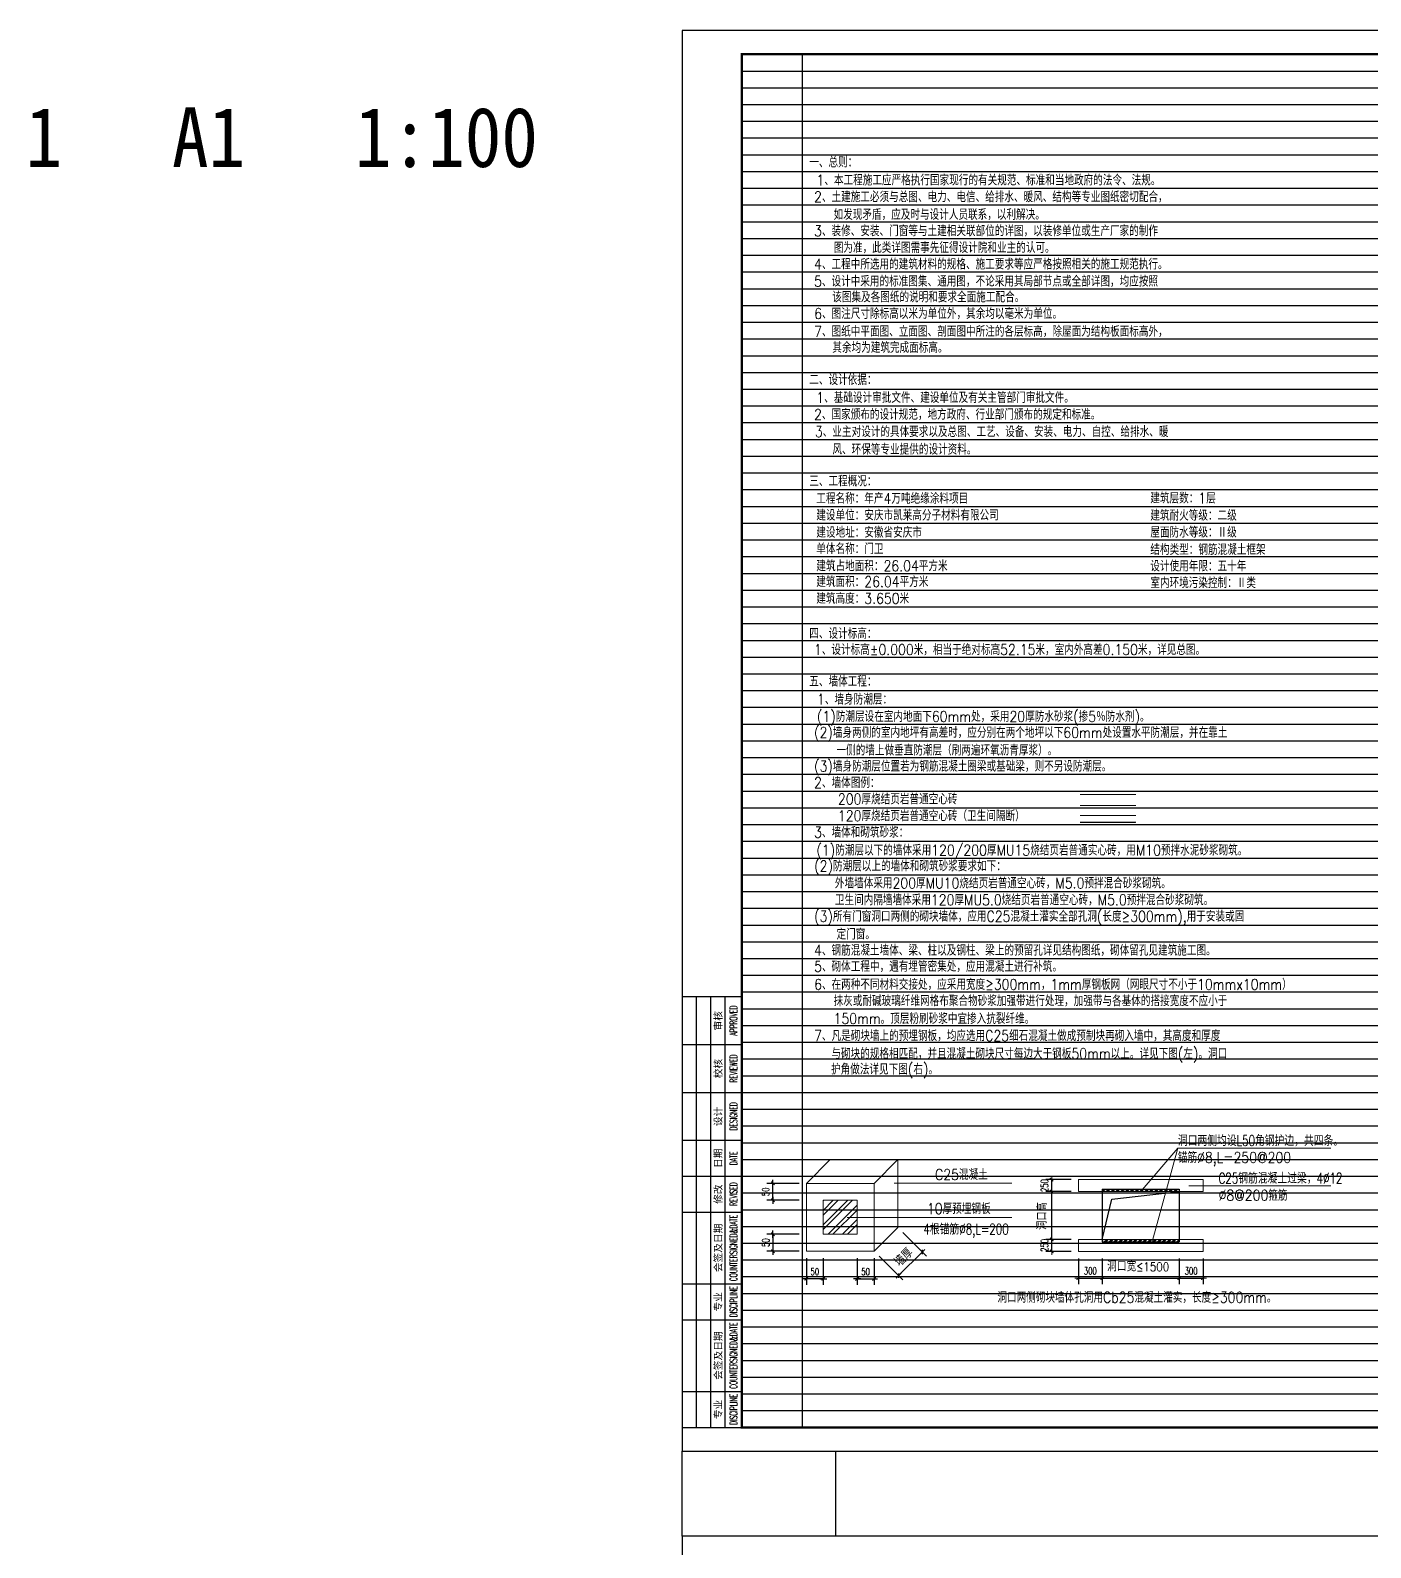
# Model space of a CAD drawing. Extents: x 5396719 to 5510122, y -514120 to -238224.
# Drawn here: x 5396826 to 5452882, y -363812 to -300384 of the extents above; entities that cross this region are included whole.
import ezdxf
from ezdxf.enums import TextEntityAlignment as Align

# ---------------------------------------------------------------- set-up
doc = ezdxf.new("R2010")
doc.units = 0
doc.header["$LTSCALE"] = 1000
doc.header["$MEASUREMENT"] = 0
doc.layers.get('0').update_dxf_attribs({"linetype": 'CONTINUOUS'})
doc.layers.get('Defpoints').update_dxf_attribs({"linetype": 'CONTINUOUS'})
doc.layers.add('_0', color=7, linetype='CONTINUOUS', lineweight=25)
doc.layers.add('ARDIM', color=3, linetype='CONTINUOUS', lineweight=13)
for name, color, linetype in [('AXIS', 3, 'CONTINUOUS'), ('LVTRY', 6, 'CONTINUOUS'), ('PUB_TITLE', 4, 'CONTINUOUS'), ('图名', 15, 'CONTINUOUS'), ('图层线', 8, 'CONTINUOUS')]:
    doc.layers.add(name, color=color, linetype=linetype)
doc.styles.add('DIM_FONT', font='SIMPLEX', dxfattribs={"width": 0.7, "bigfont": 'GBCBIG'})
doc.styles.add('ECEC_TK', font='txt_l.shx', dxfattribs={"bigfont": 'hztxt_l.shx'})
doc.styles.add('HZ1', font='txt.shx', dxfattribs={"bigfont": 'hzdx.shx'})
doc.styles.add('HZTXT', font='txt.shx', dxfattribs={"width": 0.7, "height": 500, "bigfont": 'hztxt.shx'})
doc.styles.add('宋体', font='', dxfattribs={"width": 0.7})
doc.styles.get('宋体').set_extended_font_data('SimSun')
doc.dimstyles.new('AXIS', dxfattribs={"dimtxt": 300, "dimasz": 1, "dimexe": 250, "dimexo": 300, "dimgap": 150, "dimtad": 1, "dimdec": 0, "dimzin": 0, "dimdsep": 46, "dimtxsty": 'DIM_FONT', "dimblk": '_DIMX', "dimblk1": '_DIMX', "dimblk2": '_DIMX', "dimcen": 0.09, "dimse1": 1, "dimse2": 1, "dimclrt": 7, "dimadec": 0, "dimazin": 0, "dimtfac": 1, "dimtdec": 0, "dimtix": 1, "dimtmove": 2, "dimatfit": 3, "dimldrblk": '_DIMX', "dimfxl": 0, "dimtolj": 1, "dimtzin": 0, "dimarcsym": 0})
doc.dimstyles.new('DIMN', dxfattribs={"dimtxt": 300, "dimasz": 1, "dimexe": 250, "dimexo": 300, "dimgap": 150, "dimtad": 1, "dimdec": 0, "dimzin": 0, "dimdsep": 46, "dimtxsty": 'DIM_FONT', "dimblk": '_DIMX', "dimcen": 0.09, "dimclrt": 7, "dimadec": 0, "dimazin": 0, "dimtfac": 1, "dimtdec": 0, "dimtix": 1, "dimtmove": 2, "dimatfit": 3, "dimldrblk": '_DIMX', "dimfxl": 0, "dimtolj": 1, "dimtzin": 0, "dimarcsym": 0})
pattern_1 = [(45, (5185615.46, 7905.21), (-101.02788, 101.02788), []), (45, (5185682.81, 7905.21), (-101.02788, 101.02788), [])]

# ---------------------------------------------------------------- blocks, each defined once
blk = doc.blocks.new('11111111111')
for p, q in [((765.17, -582.31), (765.17, -402.31)), ((771.17, -582.31), (771.17, -402.31)), ((777.17, -582.31), (777.17, -402.31)), ((759.17, -422.31), (784.17, -422.31)), ((759.17, -442.31), (784.17, -442.31)), ((759.17, -462.31), (784.17, -462.31)), ((759.17, -477.31), (784.17, -477.31)), ((759.17, -492.31), (784.17, -492.31)), ((759.17, -522.31), (784.17, -522.31)), ((759.17, -537.31), (784.17, -537.31)), ((759.17, -567.31), (784.17, -567.31))]:
    blk.add_line(p, q)
blk.add_lwpolyline([(759.17, -402.31), (759.17, -582.31), (784.17, -582.31), (784.17, -402.31)], close=True)
at = {"style": 'ECEC_TK'}
for s, p in [('审核', (774.17, -412.31)), ('校核', (774.17, -432.31)), ('设计', (774.17, -452.31)), ('日期', (774.17, -469.81)), ('修改', (774.17, -484.81)), ('会签及日期', (774.17, -507.31)), ('专业', (774.17, -529.81)), ('会签及日期', (774.17, -552.31)), ('专业', (774.17, -574.81))]:
    blk.add_text(s, height=3, rotation=90, dxfattribs=at).set_placement(p, align=Align.MIDDLE)
at = {"style": 'ECEC_TK', "width": 0.5}
for s, p in [('APPROVED', (780.67, -412.31)), ('REVIEWED', (780.67, -432.31)), ('DESIGNED', (780.67, -452.31)), ('DATE', (780.67, -469.81)), ('REVISED', (780.67, -484.81)), ('COUNTERSIGNED&DATE', (780.67, -507.31)), ('DISCIPLINE', (780.67, -529.81)), ('COUNTERSIGNED&DATE', (780.67, -552.31)), ('DISCIPLINE', (780.67, -574.81))]:
    blk.add_text(s, height=3, rotation=90, dxfattribs=at).set_placement(p, align=Align.MIDDLE)
blk = doc.blocks.new('_DIMX')
blk.add_line((-150, 0), (150, 0))
at = {"const_width": 50}
blk.add_lwpolyline([(-70, -70), (70, 70)], dxfattribs=at)
blk = doc.blocks.new('*D33')
at = {"layer": 'ARDIM', "color": 0, "lineweight": -2, "transparency": 16777216}
for p, q in [((5440357, -348427), (5439291, -348427)), ((5439541, -348426), (5439541, -348425)), ((5439541, -348927), (5439541, -348427)), ((5440357, -348927), (5439291, -348927)), ((5439541, -348928), (5439541, -348929))]:
    blk.add_line(p, q, dxfattribs=at)
at = {"layer": 'Defpoints', "color": 0, "transparency": 16777216}
for p in [(5439541, -348427), (5440657, -348427), (5440657, -348927)]:
    blk.add_point(p, dxfattribs=at)
at = {"layer": 'ARDIM', "color": 0, "lineweight": -2, "transparency": 16777216}
for p, rotation in [((5439541, -348427), 270), ((5439541, -348927), 90)]:
    blk.add_blockref('_DIMX', p, dxfattribs=dict(at, rotation=rotation))
at = {"layer": 'ARDIM', "color": 7, "transparency": 16777216, "insert": (5439241, -348677), "char_height": 300, "attachment_point": 5, "rotation": 90, "style": 'DIM_FONT'}
blk.add_mtext('\\A1;250', dxfattribs=at)
blk = doc.blocks.new('*D32')
at = {"layer": 'ARDIM', "color": 0, "lineweight": -2, "transparency": 16777216}
for p, q in [((5440357, -350927), (5439291, -350927)), ((5439541, -350926), (5439541, -350925)), ((5439541, -351427), (5439541, -350927)), ((5440357, -351427), (5439291, -351427)), ((5439541, -351428), (5439541, -351429))]:
    blk.add_line(p, q, dxfattribs=at)
at = {"layer": 'Defpoints', "color": 0, "transparency": 16777216}
for p in [(5439541, -350927), (5440657, -350927), (5440657, -351427)]:
    blk.add_point(p, dxfattribs=at)
at = {"layer": 'ARDIM', "color": 0, "lineweight": -2, "transparency": 16777216}
for p, rotation in [((5439541, -350927), 270), ((5439541, -351427), 90)]:
    blk.add_blockref('_DIMX', p, dxfattribs=dict(at, rotation=rotation))
at = {"layer": 'ARDIM', "color": 7, "transparency": 16777216, "insert": (5439241, -351177), "char_height": 300, "attachment_point": 5, "rotation": 90, "style": 'DIM_FONT'}
blk.add_mtext('\\A1;250', dxfattribs=at)
blk = doc.blocks.new('*D30')
at = {"layer": 'ARDIM', "color": 0, "lineweight": -2, "transparency": 16777216}
for p, q in [((5440357, -348927), (5439291, -348927)), ((5439541, -350926), (5439541, -348928)), ((5440357, -350927), (5439291, -350927))]:
    blk.add_line(p, q, dxfattribs=at)
at = {"layer": 'Defpoints', "color": 0, "transparency": 16777216}
for p in [(5439541, -348927), (5440657, -348927), (5440657, -350927)]:
    blk.add_point(p, dxfattribs=at)
at = {"layer": 'ARDIM', "color": 0, "lineweight": -2, "transparency": 16777216}
for p, rotation in [((5439541, -348927), 90), ((5439541, -350927), 270)]:
    blk.add_blockref('_DIMX', p, dxfattribs=dict(at, rotation=rotation))
blk = doc.blocks.new('*D28')
at = {"layer": 'AXIS', "color": 0, "lineweight": -2, "transparency": 16777216}
for p, q in [((5429281, -351716), (5429281, -352823)), ((5429989, -351716), (5429989, -352823)), ((5429988, -352573), (5429282, -352573))]:
    blk.add_line(p, q, dxfattribs=at)
at = {"layer": 'Defpoints', "color": 0, "transparency": 16777216}
for p in [(5429281, -351416), (5429989, -351416), (5429281, -352573)]:
    blk.add_point(p, dxfattribs=at)
at = {"layer": 'AXIS', "color": 0, "lineweight": -2, "transparency": 16777216, "rotation": 180}
blk.add_blockref('_DIMX', (5429281, -352573), dxfattribs=at)
at = {"layer": 'AXIS', "color": 0, "lineweight": -2, "transparency": 16777216}
blk.add_blockref('_DIMX', (5429989, -352573), dxfattribs=at)
at = {"layer": 'AXIS', "color": 7, "transparency": 16777216, "insert": (5429635, -352273), "char_height": 300, "attachment_point": 5, "style": 'DIM_FONT'}
blk.add_mtext('\\A1;50', dxfattribs=at)
blk = doc.blocks.new('*D27')
at = {"layer": 'AXIS', "color": 0, "lineweight": -2, "transparency": 16777216}
for p, q in [((5428981, -350708), (5427633, -350708)), ((5427883, -350709), (5427883, -351415)), ((5428981, -351416), (5427633, -351416))]:
    blk.add_line(p, q, dxfattribs=at)
at = {"layer": 'Defpoints', "color": 0, "transparency": 16777216}
for p in [(5429281, -350708), (5427883, -351416), (5429281, -351416)]:
    blk.add_point(p, dxfattribs=at)
at = {"layer": 'AXIS', "color": 0, "lineweight": -2, "transparency": 16777216}
for p, rotation in [((5427883, -350708), 90), ((5427883, -351416), 270)]:
    blk.add_blockref('_DIMX', p, dxfattribs=dict(at, rotation=rotation))
at = {"layer": 'AXIS', "color": 7, "transparency": 16777216, "insert": (5427583, -351062), "char_height": 300, "attachment_point": 5, "rotation": 90, "style": 'DIM_FONT'}
blk.add_mtext('\\A1;50', dxfattribs=at)
blk = doc.blocks.new('*D25')
at = {"layer": 'AXIS', "color": 0, "lineweight": -2, "transparency": 16777216}
for p, q in [((5433318, -350635), (5434310, -351626)), ((5432325, -351628), (5433316, -352620)), ((5433140, -352442), (5434132, -351450))]:
    blk.add_line(p, q, dxfattribs=at)
at = {"layer": 'Defpoints', "color": 0, "transparency": 16777216}
for p in [(5433106, -350423), (5432113, -351416), (5434133, -351450)]:
    blk.add_point(p, dxfattribs=at)
at = {"layer": 'AXIS', "color": 0, "lineweight": -2, "transparency": 16777216}
for p, rotation in [((5434133, -351450), 44.99999999997986), ((5433140, -352443), 224.9999999999798)]:
    blk.add_blockref('_DIMX', p, dxfattribs=dict(at, rotation=rotation))
blk = doc.blocks.new('*D24')
at = {"layer": 'ARDIM', "color": 0, "lineweight": -2, "transparency": 16777216}
for p, q in [((5441657, -351727), (5441657, -352793)), ((5444873, -351727), (5444873, -352793)), ((5441658, -352543), (5444872, -352543))]:
    blk.add_line(p, q, dxfattribs=at)
at = {"layer": 'Defpoints', "color": 0, "transparency": 16777216}
for p in [(5441657, -351427), (5444873, -351427), (5444873, -352543)]:
    blk.add_point(p, dxfattribs=at)
at = {"layer": 'ARDIM', "color": 0, "lineweight": -2, "transparency": 16777216, "rotation": 180}
blk.add_blockref('_DIMX', (5441657, -352543), dxfattribs=at)
at = {"layer": 'ARDIM', "color": 0, "lineweight": -2, "transparency": 16777216}
blk.add_blockref('_DIMX', (5444873, -352543), dxfattribs=at)

msp = doc.modelspace()

# ---------------------------------------------------------------- hatches: boundary and pattern name
at = {"layer": 'ARDIM'}
h = msp.add_hatch(dxfattribs=at)
h.set_pattern_fill('ANSI32', color=8, scale=30, style=0)
h.set_pattern_definition(pattern_1)
h.paths.add_polyline_path([(5444872.6, -348927), (5444872.6, -348827), (5441657.2, -348827), (5441657.2, -348927)])
h = msp.add_hatch(dxfattribs=at)
h.set_pattern_fill('ANSI32', color=8, scale=1132.659933, style=0)
h.set_pattern_definition([(45, (3695328.7, 192819.04), (-300.34182, 300.34182), []), (45, (3695528.9, 192819.04), (-300.34182, 300.34182), [])])
h.paths.add_polyline_path([(5431404.7, -350708.2), (5431404.7, -349292.4), (5429988.8, -349292.4), (5429988.8, -350708.2)])
h = msp.add_hatch(dxfattribs=at)
h.set_pattern_fill('ANSI32', color=8, scale=30, style=0)
h.set_pattern_definition(pattern_1)
h.paths.add_polyline_path([(5444872.6, -351027), (5441657.2, -351027), (5441657.2, -350927), (5444872.6, -350927)])

# ---------------------------------------------------------------- linework, layer by layer
at = {"layer": '_0', "color": 0}
msp.add_lwpolyline([(5424084, -359783.9), (5430496.4, -359783.9), (5430496.4, -363337.3), (5424084, -363337.3)], close=True, dxfattribs=at)
at = {"layer": 'ARDIM'}
for p, q in [((5440726.3, -332325.5), (5443055.7, -332325.5)), ((5440726.3, -332788.4), (5443055.7, -332788.4)), ((5440726.3, -333206.3), (5443055.7, -333206.3)), ((5440726.3, -333488.4), (5443055.7, -333488.4)), ((5444817.8, -347119.1), (5443755, -350977)), ((5429280.9, -348584.5), (5430274.5, -347590.9)), ((5433106.1, -347590.9), (5430274.5, -347590.9)), ((5432112.6, -348584.5), (5433106.1, -347590.9)), ((5433106.1, -350422.6), (5433106.1, -347590.9)), ((5429280.9, -348584.5), (5432112.6, -348584.5)), ((5429280.9, -351416.1), (5429280.9, -348584.5)), ((5432112.6, -348584.5), (5432112.6, -351416.1)), ((5432955.2, -348580.4), (5437868.4, -348580.4)), ((5440657.2, -348427), (5440657.2, -348927)), ((5445872.6, -348427), (5440657.2, -348427)), ((5445276.5, -348692.8), (5451221.2, -348692.8)), ((5445872.6, -348427), (5445872.6, -348927)), ((5429988.8, -349292.4), (5431404.7, -349292.4)), ((5429988.8, -350708.2), (5429988.8, -349292.4)), ((5431404.7, -349292.4), (5431404.7, -350708.2)), ((5445872.6, -348927), (5440657.2, -348927)), ((5430992.9, -350005.4), (5437868.4, -350005.4)), ((5431404.7, -350708.2), (5429988.8, -350708.2)), ((5432112.6, -351416.1), (5433106.1, -350422.6)), ((5440657.2, -350927), (5440657.2, -351427)), ((5445872.6, -350927), (5440657.2, -350927)), ((5445872.6, -350927), (5445872.6, -351427)), ((5432112.6, -351416.1), (5429280.9, -351416.1)), ((5445872.6, -351427), (5440657.2, -351427))]:
    msp.add_line(p, q, dxfattribs=at)
at = {"layer": 'ARDIM', "const_width": 50}
for points in [[(5440726.3, -332325.5), (5443055.7, -332325.5)], [(5440726.3, -332788.4), (5443055.7, -332788.4)], [(5440726.3, -333206.3), (5443055.7, -333206.3)], [(5440726.3, -333488.4), (5443055.7, -333488.4)]]:
    msp.add_lwpolyline(points, dxfattribs=at)
at = {"layer": 'ARDIM'}
msp.add_lwpolyline([(5443331, -348852), (5444817.8, -347119.1), (5451221.2, -347119.1)], dxfattribs=at)
at = {"layer": 'LVTRY'}
for p, q in [((5441657.2, -348827), (5441657.2, -351027)), ((5441657.2, -348827), (5444872.6, -348827)), ((5444872.6, -348827), (5444872.6, -351027)), ((5441657.2, -351027), (5444872.6, -351027))]:
    msp.add_line(p, q, dxfattribs=at)
msp.add_lwpolyline([(5441657.2, -350927), (5442053.1, -349240), (5444872.6, -348927)], dxfattribs=at)
at = {"layer": 'PUB_TITLE'}
for points in [[(5424084, -359783.9), (5508184, -359783.9), (5508184, -300383.9), (5424084, -300383.9)], [(5424084, -422737.3), (5508184, -422737.3), (5508184, -363337.3), (5424084, -363337.3)]]:
    msp.add_lwpolyline(points, close=True, dxfattribs=at)
at = {"layer": 'PUB_TITLE', "const_width": 100}
msp.add_lwpolyline([(5426584, -358783.9), (5507184, -358783.9), (5507184, -301383.9), (5426584, -301383.9)], close=True, dxfattribs=at)
at = {"layer": '图层线'}
for p, q in [((5429117.4, -358783.9), (5429117.4, -301383.9)), ((5426584, -302083.9), (5507184, -302083.9)), ((5426584, -302783.9), (5507184, -302783.9)), ((5426584, -303483.9), (5507184, -303483.9)), ((5426584, -304183.9), (5507184, -304183.9)), ((5426584, -304883.9), (5507184, -304883.9)), ((5426584, -305583.9), (5507184, -305583.9)), ((5426584, -306283.9), (5507184, -306283.9)), ((5426584, -306983.9), (5507184, -306983.9)), ((5426584, -307683.9), (5507184, -307683.9)), ((5426584, -308383.9), (5507184, -308383.9)), ((5426584, -309083.9), (5507184, -309083.9)), ((5426584, -309783.9), (5507184, -309783.9)), ((5426584, -310483.9), (5507184, -310483.9)), ((5426584, -311183.9), (5507184, -311183.9)), ((5426584, -311883.9), (5507184, -311883.9)), ((5426584, -312583.9), (5507184, -312583.9)), ((5426584, -313283.9), (5507184, -313283.9)), ((5426584, -313983.9), (5507184, -313983.9)), ((5426584, -314683.9), (5507184, -314683.9)), ((5426584, -315383.9), (5507184, -315383.9)), ((5426584, -316083.9), (5507184, -316083.9)), ((5426584, -316783.9), (5507184, -316783.9)), ((5426584, -317483.9), (5507184, -317483.9)), ((5426584, -318183.9), (5507184, -318183.9)), ((5426584, -318883.9), (5507184, -318883.9)), ((5426584, -319583.9), (5507184, -319583.9)), ((5426584, -320283.9), (5507184, -320283.9)), ((5426584, -320983.9), (5507184, -320983.9)), ((5426584, -321683.9), (5507184, -321683.9)), ((5426584, -322383.9), (5507184, -322383.9)), ((5426584, -323083.9), (5507184, -323083.9)), ((5426584, -323783.9), (5507184, -323783.9)), ((5426584, -324483.9), (5507184, -324483.9)), ((5426584, -325183.9), (5507184, -325183.9)), ((5426584, -325883.9), (5507184, -325883.9)), ((5426584, -326583.9), (5507184, -326583.9)), ((5426584, -327283.9), (5507184, -327283.9)), ((5426584, -327983.9), (5507184, -327983.9)), ((5426584, -328683.9), (5507184, -328683.9)), ((5426584, -329383.9), (5507184, -329383.9)), ((5426584, -330083.9), (5507184, -330083.9)), ((5426584, -330783.9), (5507184, -330783.9)), ((5426584, -331483.9), (5507184, -331483.9)), ((5426584, -332183.9), (5507184, -332183.9)), ((5426584, -332883.9), (5507184, -332883.9)), ((5426584, -333583.9), (5507184, -333583.9)), ((5426584, -334283.9), (5507184, -334283.9)), ((5426584, -334983.9), (5507184, -334983.9)), ((5426584, -335683.9), (5507184, -335683.9)), ((5426584, -336383.9), (5507184, -336383.9)), ((5426584, -337083.9), (5507184, -337083.9)), ((5426584, -337783.9), (5507184, -337783.9)), ((5426584, -338483.9), (5507184, -338483.9)), ((5426584, -339183.9), (5507184, -339183.9)), ((5426584, -339883.9), (5507184, -339883.9)), ((5426584, -340583.9), (5507184, -340583.9)), ((5426584, -341283.9), (5507184, -341283.9)), ((5426584, -341983.9), (5507184, -341983.9)), ((5426584, -342683.9), (5507184, -342683.9)), ((5426584, -343383.9), (5507184, -343383.9)), ((5426584, -344083.9), (5507184, -344083.9)), ((5426584, -344783.9), (5507184, -344783.9)), ((5426584, -345483.9), (5507184, -345483.9)), ((5426584, -346183.9), (5507184, -346183.9)), ((5426584, -346883.9), (5507184, -346883.9)), ((5426584, -347583.9), (5507184, -347583.9)), ((5426584, -348283.9), (5507184, -348283.9)), ((5426584, -348983.9), (5507184, -348983.9)), ((5426584, -349683.9), (5507184, -349683.9)), ((5426584, -350383.9), (5507184, -350383.9)), ((5426584, -351083.9), (5507184, -351083.9)), ((5426584, -351783.9), (5507184, -351783.9)), ((5426584, -352483.9), (5507184, -352483.9)), ((5426584, -353183.9), (5489184, -353183.9)), ((5426584, -353883.9), (5489184, -353883.9)), ((5426584, -354583.9), (5489184, -354583.9)), ((5426584, -355283.9), (5489184, -355283.9)), ((5426584, -355983.9), (5489184, -355983.9)), ((5426584, -356683.9), (5489184, -356683.9)), ((5426584, -357383.9), (5489184, -357383.9)), ((5426584, -358083.9), (5489184, -358083.9))]:
    msp.add_line(p, q, dxfattribs=at)

# ---------------------------------------------------------------- block references
at = {"color": 242, "xscale": 100, "yscale": 100, "zscale": 100}
msp.add_blockref('11111111111', (5348167.1, -300553.2), dxfattribs=at)

# ---------------------------------------------------------------- texts
at = {"color": 6, "style": 'HZ1', "width": 0.85}
for s, p in [('一、总则：', (5429403.6, -306118.2)), ('二、设计依据：', (5429403.6, -315209.1)), ('三、工程概况：', (5429403.6, -319450.3)), ('四、设计标高：', (5429403.6, -325820.8)), ('五、墙体工程：', (5429403.6, -327820.3))]:
    msp.add_text(s, height=450, dxfattribs=at).set_placement(p)
at = {"color": 4, "style": 'HZ1'}
for s, width, p in [('1、本工程施工应严格执行国家现行的有关规范、标准和当地政府的法令、法规。', 0.85, (5429706, -306868.2)), ('2、土建施工必须与总图、电力、电信、给排水、暖风、结构等专业图纸密切配合，', 0.85, (5429603.6, -307567.8)), ('如发现矛盾，应及时与设计人员联系，以利解决。', 0.85, (5430419.7, -308305.9)), ('3、装修、安装、门窗等与土建相关联部位的详图，以装修单位或生产厂家的制作', 0.85, (5429603.6, -308989.4)), ('图为准，此类详图需事先征得设计院和业主的认可。', 0.85, (5430426.9, -309690.2)), ('4、工程中所选用的建筑材料的规格、施工要求等应严格按照相关的施工规范执行。', 0.85, (5429603.6, -310381.6)), ('5、设计中采用的标准图集、通用图，不论采用其局部节点或全部详图，均应按照', 0.85, (5429603.6, -311096.5)), ('该图集及各图纸的说明和要求全面施工配合。', 0.85, (5430363, -311755.2)), ('6、图注尺寸除标高以米为单位外，其余均以毫米为单位。', 0.85, (5429609, -312448.5)), ('7、图纸中平面图、立面图、剖面图中所注的各层标高，除屋面为结构板面标高外，', 0.85, (5429605.9, -313193.2)), ('其余均为建筑完成面标高。', 0.85, (5430369.1, -313867.2)), ('1、基础设计审批文件、建设单位及有关主管部门审批文件。', 0.85, (5429697.1, -315959.1)), ('2、国家颁布的设计规范，地方政府、行业部门颁布的规定和标准。', 0.85, (5429603.6, -316664.1)), ('3、业主对设计的具体要求以及总图、工艺、设备、安装、电力、自控、给排水、暖', 0.85, (5429638.2, -317384)), ('风、环保等专业提供的设计资料。', 0.85, (5430370.6, -318122.1)), ('工程名称：年产4万吨绝缘涂料项目', 0.85, (5429697.1, -320175.9)), ('建筑层数：1层', 0.85, (5443667.4, -320162.7)), ('建设单位：安庆市凯莱高分子材料有限公司', 0.85, (5429697.1, -320874.1)), ('建筑耐火等级：二级', 0.85, (5443667.4, -320882.4)), ('建设地址：安徽省安庆市', 0.85, (5429697.1, -321593.2)), ('屋面防水等级：Ⅱ级', 0.85, (5443667.4, -321586.8)), ('单体名称：门卫', 0.85, (5429697.1, -322280.9)), ('结构类型：钢筋混凝土框架', 0.85, (5443667.4, -322313)), ('建筑占地面积：26.04平方米', 0.85, (5429697.1, -322994.6)), ('设计使用年限：五十年', 0.85, (5443667.4, -323002.3)), ('建筑面积：26.04平方米  ', 0.85, (5429697.1, -323657.6)), ('室内环境污染控制：Ⅱ类', 0.85, (5443667.4, -323702.3)), ('建筑高度：3.650米', 0.85, (5429697.1, -324356.9)), ('1、设计标高%%P0.000米，相当于绝对标高52.15米，室内外高差0.150米，详见总图。', 0.85, (5429599.2, -326496)), ('1、墙身防潮层：', 0.85, (5429726.7, -328570.3)), ('(1)防潮层设在室内地面下60mm处，采用20厚防水砂浆(掺5％防水剂)。', 0.85, (5429726.7, -329291.8)), ('(2)墙身两侧的室内地坪有高差时，应分别在两个地坪以下60mm处设置水平防潮层，并在靠土', 0.85, (5429603.6, -329959.9)), ('一侧的墙上做垂直防潮层（刷两遍环氧沥青厚浆）。', 0.85, (5430540.6, -330699.2)), ('(3)墙身防潮层位置若为钢筋混凝土圈梁或基础梁，则不另设防潮层。', 0.85, (5429603.6, -331368.9)), ('2、墙体图例：', 0.85, (5429603.6, -332056.6)), ('200厚烧结页岩普通空心砖', 0.85, (5430602.2, -332742.6)), ('120厚烧结页岩普通空心砖（卫生间隔断）', 0.85, (5430602.2, -333442.6)), ('3、墙体和砌筑砂浆：', 0.85, (5429603.6, -334132.7)), ('(1)防潮层以下的墙体采用120/200厚MU15烧结页岩普通实心砖，用M10预拌水泥砂浆砌筑。', 0.85, (5429701.6, -334879.4)), ('(2)防潮层以上的墙体和砌筑砂浆要求如下：', 0.85, (5429607.9, -335540)), ('外墙墙体采用200厚MU10烧结页岩普通空心砖，M5.0预拌混合砂浆砌筑。', 0.85, (5430474.7, -336256.6)), ('卫生间内隔墙墙体采用120厚MU5.0烧结页岩普通空心砖，M5.0预拌混合砂浆砌筑。', 0.85, (5430474.7, -336956.6)), ('(3)所有门窗洞口两侧的砌块墙体，应用C25混凝土灌实全部孔洞(长度≥300mm),用于安装或固', 0.85, (5429605.4, -337646.1)), ('定门窗。', 0.85, (5430542.4, -338391.5)), ('4、钢筋混凝土墙体、梁、柱以及钢柱、梁上的预留孔详见结构图纸，砌体留孔见建筑施工图。', 0.85, (5429605.4, -339064.3)), ('5、砌体工程中，遇有埋管密集处，应用混凝土进行补筑。', 0.85, (5429605.4, -339741.4)), ('6、在两种不同材料交接处，应采用宽度≥300mm，1mm厚钢板网（网眼尺寸不小于10mmx10mm）', 0.85, (5429605.4, -340491.4)), ('抹灰或耐碱玻璃纤维网格布聚合物砂浆加强带进行处理，加强带与各基体的搭接宽度不应小于', 0.85, (5430420.6, -341175.9)), ('150mm。顶层粉刷砂浆中宜掺入抗裂纤维。', 0.85, (5430420.6, -341921.2)), ('7、凡是砌块墙上的预埋钢板，均应选用C25细石混凝土做成预制块再砌入墙中，其高度和厚度', 0.85, (5429605.4, -342634.1)), ('与砌块的规格相匹配，并且混凝土砌块尺寸每边大于钢板50mm以上。详见下图(左)。洞口', 0.85, (5430327.5, -343384.1)), ('护角做法详见下图(右)。', 0.85, (5430313.2, -344033.9)), ('洞口两侧均设L50角钢护边，共四条。', 0.7, (5444818.9, -347019.7)), ('锚筋%%c8,L=250@200', 0.85, (5444818.9, -347725.9)), ('C25混凝土', 0.85, (5434662.1, -348439.6)), ('C25钢筋混凝土过梁，4%%C12', 0.7, (5446520.7, -348593.4)), ('%%C8@200箍筋', 0.85, (5446520.7, -349306)), ('10厚预埋钢板', 0.85, (5434323.6, -349864.7)), ('4根锚筋%%c8,L=200', 0.7, (5434178.3, -350723.6)), ('洞口两侧砌块墙体孔洞用Cb25混凝土灌实，长度≥300mm。', 0.85, (5437270.7, -353575))]:
    msp.add_text(s, height=450, dxfattribs=dict(at, width=width)).set_placement(p)
at = {"layer": 'AXIS', "style": 'HZ1', "width": 0.85}
for s, height, rotation, p in [('洞口高', 350, 90, (5439326.2, -350527.8)), ('墙厚', 400, 45, (5433210.7, -352102.6))]:
    msp.add_text(s, height=height, rotation=rotation, dxfattribs=at).set_placement(p)
msp.add_text('洞口宽≤1500', height=370, dxfattribs=at).set_placement((5441854.3, -352255.3))
at = {"layer": '图名', "style": '宋体', "width": 0.9}
msp.add_text('1   A1   1:100', height=2500, dxfattribs=at).set_placement((5396626.7, -306096.5))

# ---------------------------------------------------------------- dimensions: what is measured, and where the dimension line sits
at = {"layer": 'ARDIM'}
for p1, p2, picture, middle in [((5440657.2, -348927), (5440657.2, -348427), '*D33', (5439241.3, -348677)), ((5440657.2, -351427), (5440657.2, -350927), '*D32', (5439241.3, -351177))]:
    dim = msp.add_aligned_dim(p1=p1, p2=p2, distance=1115.9, text='250', dimstyle='DIMN', dxfattribs=at)
    dim.commit()
    dim.dimension.update_dxf_attribs({"geometry": picture, "text_midpoint": middle})
for p1, p2, distance, picture, middle in [((5440657.2, -350927), (5440657.2, -348927), 1115.9, '*D30', (5439541.3, -349927)), ((5441657.2, -351427), (5444872.6, -351427), -1115.9, '*D24', (5443264.9, -352542.9))]:
    dim = msp.add_aligned_dim(p1=p1, p2=p2, distance=distance, text=' ', dimstyle='DIMN', override={"dimtxsty": 'HZTXT'}, dxfattribs=at)
    dim.commit()
    dim.dimension.update_dxf_attribs({"geometry": picture, "text_midpoint": middle})
for p1, p2 in [((5440657.2, -351427), (5441657.2, -351427)), ((5444872.6, -351427), (5445872.6, -351427))]:
    msp.add_aligned_dim(p1=p1, p2=p2, distance=-1115.9, text='300', dimstyle='DIMN', dxfattribs=at).render()
at = {"layer": 'AXIS'}
msp.add_aligned_dim(p1=(5429280.9, -349292.4), p2=(5429280.9, -348584.5), distance=1398.3, text='50', dimstyle='AXIS', override={"dimlfac": 1, "dimsah": 1, "dimse1": 0, "dimse2": 0}, dxfattribs=at).render()
for p1, p2, distance, text, picture, middle in [((5429280.9, -350708.2), (5429280.9, -351416.1), -1398.3, '50', '*D27', (5427582.6, -351062.2)), ((5432112.6, -351416.1), (5433106.1, -350422.6), -1452.3, ' ', '*D25', (5433636.3, -351946.3))]:
    dim = msp.add_aligned_dim(p1=p1, p2=p2, distance=distance, text=text, dimstyle='AXIS', override={"dimlfac": 1, "dimsah": 1, "dimse1": 0, "dimse2": 0}, dxfattribs=at)
    dim.commit()
    dim.dimension.update_dxf_attribs({"geometry": picture, "text_midpoint": middle})
dim = msp.add_linear_dim(base=(5429280.9, -352573.4), p1=(5429988.8, -351416.1), p2=(5429280.9, -351416.1), text='50', dimstyle='AXIS', override={"dimlfac": 1, "dimsah": 1, "dimse1": 0, "dimse2": 0}, dxfattribs=at)
dim.commit()
dim.dimension.update_dxf_attribs({"geometry": '*D28', "text_midpoint": (5429634.9, -352273.4)})
msp.add_linear_dim(base=(5432112.6, -352573.4), p1=(5431404.7, -351416.1), p2=(5432112.6, -351416.1), text='50', dimstyle='AXIS', override={"dimlfac": 1, "dimsah": 1, "dimse1": 0, "dimse2": 0}, dxfattribs=at).render()

doc.saveas('drawing.dxf')
